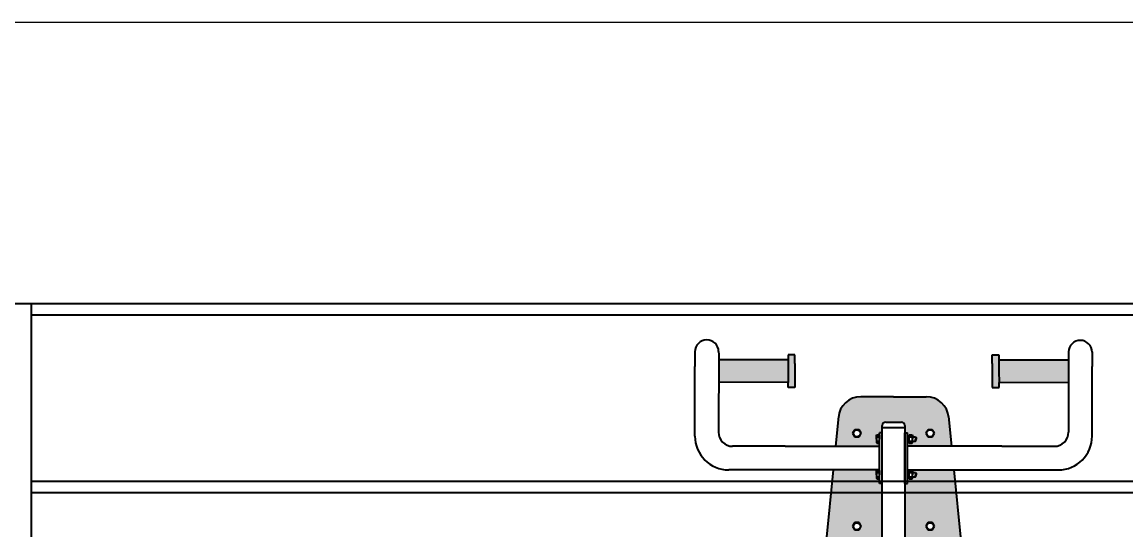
# Model space of a CAD drawing. Header units: millimetres. Extents: x -5849 to 4248, y -2516 to 1499.
# Drawn here: x 598 to 2558, y 598 to 1499 of the extents above; entities that cross this region are included whole.
import ezdxf

# ---------------------------------------------------------------- set-up
doc = ezdxf.new("R2010")
doc.units = ezdxf.units.MM
for name, color, linetype in [('DIKOM_ЗОНА', 80, 'Continuous'), ('DIKOM_ОБЪЕКТ', 7, 'Continuous'), ('DIKOM_РАЗМЕР_ОБЪЕКТА', 7, 'Continuous')]:
    doc.layers.add(name, color=color, linetype=linetype)
doc.styles.add('style1', font='arial.ttf', dxfattribs={"width": 0.8})
doc.dimstyles.new('1-50', dxfattribs={"dimtxt": 300, "dimasz": 200, "dimexe": 100, "dimexo": 0, "dimgap": 100, "dimtad": 1, "dimdec": 0, "dimtxsty": 'style1', "dimcen": 0, "dimclrd": 7, "dimclre": 7, "dimadec": 1, "dimazin": 2, "dimtfac": 1, "dimtdec": 0, "dimtmove": 0, "dimatfit": 3, "dimfxl": 0, "dimlwd": 25, "dimlwe": 18, "dimarcsym": 0})

# ---------------------------------------------------------------- blocks, each defined once
blk = doc.blocks.new('*D0')
at = {"layer": 'Defpoints', "color": 0, "transparency": 16777216}
for p in [(3046.6, 999.5), (-4798.3, -900.5), (3046.6, -900.5)]:
    blk.add_point(p, dxfattribs=at)
at = {"layer": 'DIKOM_РАЗМЕР_ОБЪЕКТА', "color": 7, "lineweight": 18, "transparency": 16777216}
for p, q in [((3046.6, 999.5), (-4898.3, 999.5)), ((3046.6, -900.5), (-4898.3, -900.5))]:
    blk.add_line(p, q, dxfattribs=at)
at = {"layer": 'DIKOM_РАЗМЕР_ОБЪЕКТА', "color": 7, "lineweight": 25, "transparency": 16777216}
blk.add_line((-4798.3, 799.5), (-4798.3, -700.5), dxfattribs=at)
at = {"layer": 'DIKOM_РАЗМЕР_ОБЪЕКТА', "color": 7, "transparency": 16777216}
for points in [[(-4831.6, 799.5), (-4765, 799.5), (-4798.3, 999.5)], [(-4831.6, -700.5), (-4765, -700.5), (-4798.3, -900.5)]]:
    blk.add_solid(points, dxfattribs=at)
at = {"layer": 'DIKOM_РАЗМЕР_ОБЪЕКТА', "color": 0, "transparency": 16777216, "insert": (-5051.5, 49.5), "char_height": 300, "attachment_point": 5, "rotation": 90, "style": 'style1'}
blk.add_mtext('1900', dxfattribs=at)

msp = doc.modelspace()

# ---------------------------------------------------------------- hatches: boundary and pattern name
at = {"layer": 'DIKOM_ОБЪЕКТ'}
h = msp.add_hatch(color=256, dxfattribs=at)
h.paths.add_polyline_path([(1834.9, 860), (1958.2, 859.7), (1958.2, 879.7), (1958.3, 899.7), (1835, 900)])
h.paths.add_polyline_path([(1970.2, 850.7), (1970.2, 866.2), (1970.3, 878.8), (1970.3, 893.2), (1970.4, 908.7), (1958.3, 908.7), (1958.3, 899.7), (1958.2, 879.7), (1958.2, 859.7), (1958.1, 850.7)])
h = msp.add_hatch(color=256, dxfattribs=at)
h.paths.add_polyline_path([(2455.7, 900), (2332.5, 899.7), (2332.5, 879.7), (2332.6, 859.7), (2455.8, 860)])
h.paths.add_polyline_path([(2320.4, 908.7), (2320.4, 893.2), (2320.5, 878.8), (2320.5, 866.2), (2320.5, 850.7), (2332.6, 850.7), (2332.6, 859.7), (2332.5, 879.7), (2332.5, 899.7), (2332.4, 908.7)])
h = msp.add_hatch(color=256, dxfattribs=at)
h.paths.add_polyline_path([(2060.4, 704.2), (2060.4, 546.6), (2060.4, 535.4), (2100.4, 535.4), (2100.4, 704.2)])
h.paths.add_polyline_path([(2084.1, 597.7), (2076.6, 597.7), (2072.8, 604.2), (2076.6, 610.7), (2084.1, 610.7), (2087.9, 604.2)])
h.paths.add_polyline_path([(2038.2, 704.2), (2025.7, 578.9), (2025.5, 570.9), (2027, 563.1), (2029.9, 555.7), (2034.3, 549), (2040, 543.3), (2046.6, 538.9), (2054, 535.9), (2055.7, 535.4), (2060.4, 535.4), (2060.4, 546.6), (2060.4, 704.2)])
h.paths.add_polyline_path([(2100.4, 704.2), (2100.4, 535.4), (2125.4, 535.4), (2125.4, 680.4), (2120.4, 680.4), (2120.4, 688.2), (2115.8, 688.2), (2115.1, 689.5), (2115.1, 695.7), (2115.1, 701.9), (2115.8, 703.2), (2120.4, 703.2), (2120.4, 704.2)])
h.paths.add_polyline_path([(2165.4, 680.4), (2165.4, 535.4), (2190.4, 535.4), (2190.4, 704.2), (2170.4, 704.2), (2170.4, 701.8), (2172.4, 701.8), (2172.4, 701.5), (2172.6, 701.9), (2172.8, 702.4), (2173.3, 703.2), (2178.2, 703.2), (2178.7, 702.4), (2178.9, 701.9), (2179.2, 701.5), (2179.2, 699.7), (2184.1, 699.7), (2185.4, 698.4), (2185.4, 695.7), (2185.4, 692.9), (2184.1, 691.7), (2179.2, 691.7), (2179.2, 689.8), (2178.9, 689.5), (2178.7, 689), (2178.2, 688.2), (2173.3, 688.2), (2172.8, 689), (2172.6, 689.5), (2172.4, 689.8), (2172.4, 689.6), (2170.4, 689.6), (2170.4, 680.4)])
h.paths.add_polyline_path([(2230.4, 546.6), (2230.4, 704.2), (2190.4, 704.2), (2190.4, 535.4), (2230.4, 535.4)])
h.paths.add_polyline_path([(2214.1, 597.7), (2206.6, 597.7), (2202.8, 604.2), (2206.6, 610.7), (2214.1, 610.7), (2217.9, 604.2)])
h.paths.add_polyline_path([(2235, 535.4), (2242.5, 538.1), (2249.3, 542.2), (2255.2, 547.6), (2259.9, 554.1), (2263.2, 561.4), (2265, 569.1), (2265.2, 577.1), (2265, 578.9), (2252.5, 704.2), (2230.4, 704.2), (2230.4, 546.6), (2230.4, 535.4)])
h.paths.add_polyline_path([(2060.4, 794.2), (2100.4, 794.2), (2100.4, 746.2), (2120.4, 746.2), (2120.4, 751.5), (2115.8, 751.5), (2115.1, 752.9), (2115.1, 759), (2115.1, 765.2), (2115.8, 766.5), (2120.4, 766.5), (2120.4, 770), (2125.4, 770), (2125.4, 783.1), (2126.1, 786), (2128.3, 788.2), (2131.2, 789.1), (2131.4, 789.1), (2159.4, 789.1), (2162.3, 788.3), (2164.5, 786.1), (2165.4, 783.2), (2165.4, 783.1), (2165.4, 770), (2170.4, 770), (2170.4, 765.1), (2172.4, 765.1), (2172.4, 764.9), (2172.6, 765.3), (2172.8, 765.7), (2173.3, 766.5), (2178.2, 766.5), (2178.7, 765.7), (2178.9, 765.3), (2179.2, 764.9), (2179.2, 763), (2184.1, 763), (2185.4, 761.8), (2185.4, 759), (2185.4, 756.3), (2184.1, 755), (2179.2, 755), (2179.2, 753.2), (2178.9, 752.8), (2178.7, 752.4), (2178.2, 751.5), (2173.3, 751.5), (2172.8, 752.4), (2172.6, 752.8), (2172.4, 753.2), (2172.4, 752.9), (2170.4, 752.9), (2170.4, 746.2), (2190.4, 746.2), (2190.4, 794.2), (2230.4, 794.2), (2230.4, 746.2), (2248.3, 746.2), (2243.1, 798.9), (2241.4, 806.7), (2238.1, 814), (2233.5, 820.5), (2227.6, 826), (2220.8, 830.2), (2213.3, 832.9), (2205.4, 834.2), (2203.4, 834.2), (2145.4, 834.2), (2087.3, 834.2), (2079.4, 833.4), (2071.8, 831), (2064.7, 827.2), (2058.6, 822.1), (2053.7, 815.8), (2050.1, 808.7), (2047.9, 801), (2047.6, 798.9), (2042.4, 746.2), (2060.4, 746.2)])
h.paths.add_polyline_path([(2060.4, 794.2), (2060.4, 746.2), (2100.4, 746.2), (2100.4, 794.2)])
h.paths.add_polyline_path([(2072.8, 769.2), (2076.6, 775.7), (2084.1, 775.7), (2087.9, 769.2), (2084.1, 762.7), (2076.6, 762.7)])
h.paths.add_polyline_path([(2190.4, 794.2), (2190.4, 746.2), (2230.4, 746.2), (2230.4, 794.2)])
h.paths.add_polyline_path([(2202.8, 769.2), (2206.6, 775.7), (2214.1, 775.7), (2217.9, 769.2), (2214.1, 762.7), (2206.6, 762.7)])

# ---------------------------------------------------------------- linework, layer by layer
at = {"layer": 'DIKOM_ЗОНА', "color": 3, "lineweight": 15}
msp.add_lwpolyline([(-4044.5, 1499.5), (3748.5, 1499.5, -0.414214), (4248.5, 999.5), (4248.5, -900.5, -0.414214), (3748.5, -1400.5), (-4044.5, -1400.5, -0.414214), (-4544.5, -900.5), (-4544.5, 999.5, -0.414214)], format="xyb", close=True, dxfattribs=at)
at = {"layer": 'DIKOM_ОБЪЕКТ'}
for p, q in [((-2551.5, 999.5), (3748.5, 999.5)), ((614.5, 999.5), (614.5, 159.5)), ((614.5, 979.5), (3622.5, 979.5)), ((1792.9, 914.1), (1792.9, 893.1)), ((1835, 909.2), (1834.7, 771.3)), ((1834.9, 914.5), (1835, 909.2)), ((1970.4, 908.7), (1958.3, 908.7)), ((1958.3, 908.7), (1958.3, 899.7)), ((1970.3, 893.2), (1970.4, 908.7)), ((2320.4, 893.2), (2320.4, 908.7)), ((2320.4, 908.7), (2332.4, 908.7)), ((2332.4, 908.7), (2332.5, 899.7)), ((2455.8, 913.7), (2455.7, 909.2)), ((2455.7, 909.2), (2456, 771.3)), ((2497.8, 914.1), (2497.8, 893.1)), ((1792.9, 893.1), (1792.9, 887.8)), ((1792.9, 764.2), (1792.9, 887.8)), ((1958.3, 899.7), (1835, 900)), ((1958.3, 899.7), (1958.2, 879.7)), ((1970.3, 893.2), (1970.3, 878.8)), ((2320.4, 893.2), (2320.5, 878.8)), ((2332.5, 899.7), (2455.7, 900)), ((2332.5, 899.7), (2332.5, 879.7)), ((2497.8, 893.1), (2497.8, 887.8)), ((2497.8, 764.2), (2497.8, 887.8)), ((1958.2, 879.7), (1958.2, 859.7)), ((1970.3, 878.8), (1970.2, 866.2)), ((1970.2, 866.2), (1970.2, 850.7)), ((2320.5, 878.8), (2320.5, 866.2)), ((2320.5, 866.2), (2320.5, 850.7)), ((2332.5, 879.7), (2332.6, 859.7)), ((1958.2, 859.7), (1834.9, 860)), ((1958.1, 850.7), (1958.2, 859.7)), ((1970.2, 850.7), (1958.1, 850.7)), ((2320.5, 850.7), (2332.6, 850.7)), ((2332.6, 859.7), (2455.8, 860)), ((2332.6, 850.7), (2332.6, 859.7)), ((2145.4, 834.2), (2087.3, 834.2)), ((2145.4, 834.2), (2203.4, 834.2)), ((2047.6, 798.9), (2042.4, 746.2)), ((2131.4, 789.1), (2159.4, 789.1)), ((2243.1, 798.9), (2248.3, 746.2)), ((2076.6, 775.7), (2072.8, 769.2)), ((2072.8, 769.2), (2076.6, 762.7)), ((2084.1, 775.7), (2076.6, 775.7)), ((2087.9, 769.2), (2084.1, 775.7)), ((2084.1, 762.7), (2087.9, 769.2)), ((2115.1, 765.2), (2115.8, 766.5)), ((2115.1, 759), (2115.1, 765.2)), ((2115.8, 766.5), (2120.4, 766.5)), ((2125.4, 770), (2120.4, 770)), ((2120.4, 680.4), (2120.4, 770)), ((2120.4, 766.5), (2120.4, 759)), ((2125.4, 223.1), (2125.4, 783.1)), ((2125.4, 779.4), (2165.4, 779.4)), ((2165.4, 783.1), (2165.4, 223.1)), ((2165.4, 770), (2170.4, 770)), ((2165.4, 680.4), (2165.4, 770)), ((2170.4, 680.4), (2170.4, 770)), ((2170.4, 759), (2170.4, 765.1)), ((2170.4, 765.1), (2172.4, 765.1)), ((2172.4, 764.9), (2173.3, 766.5)), ((2172.4, 765.1), (2172.4, 759)), ((2172.4, 759), (2172.4, 764.9)), ((2173.3, 766.5), (2178.2, 766.5)), ((2178.2, 766.5), (2179.2, 764.9)), ((2179.2, 764.9), (2179.2, 759)), ((2206.6, 775.7), (2202.8, 769.2)), ((2202.8, 769.2), (2206.6, 762.7)), ((2214.1, 775.7), (2206.6, 775.7)), ((2217.9, 769.2), (2214.1, 775.7)), ((2214.1, 762.7), (2217.9, 769.2)), ((1953, 746.2), (1859.7, 746.2)), ((1953, 746.2), (2120.4, 746.2)), ((2076.6, 762.7), (2084.1, 762.7)), ((2115.1, 759), (2115.1, 752.9)), ((2115.1, 752.9), (2115.8, 751.5)), ((2115.8, 762.8), (2120.4, 762.8)), ((2115.8, 755.3), (2120.4, 755.3)), ((2115.8, 751.5), (2120.4, 751.5)), ((2120.4, 751.5), (2120.4, 759)), ((2170.4, 759.4), (2172.4, 760.1)), ((2170.4, 759), (2170.4, 752.9)), ((2172.4, 758.7), (2170.4, 757.9)), ((2170.4, 752.9), (2172.4, 752.9)), ((2337.7, 746.2), (2170.4, 746.2)), ((2172.4, 752.9), (2172.4, 759)), ((2172.4, 759), (2172.4, 753.2)), ((2172.4, 753.2), (2173.3, 751.5)), ((2173.3, 762.8), (2178.2, 762.8)), ((2173.3, 755.3), (2178.2, 755.3)), ((2173.3, 751.5), (2178.2, 751.5)), ((2178.2, 751.5), (2179.2, 753.2)), ((2179.2, 763), (2184.1, 763)), ((2179.2, 753.2), (2179.2, 759)), ((2179.2, 755), (2184.1, 755)), ((2184.1, 763), (2185.4, 761.8)), ((2184.1, 763), (2184.1, 759)), ((2184.1, 755), (2184.1, 759)), ((2184.1, 755), (2185.4, 756.3)), ((2185.4, 761.8), (2185.4, 759)), ((2185.4, 756.3), (2185.4, 759)), ((2206.6, 762.7), (2214.1, 762.7)), ((2337.7, 746.2), (2431, 746.2)), ((1951.5, 704.2), (1852.9, 704.2)), ((2120.4, 704.2), (1951.5, 704.2)), ((2038.2, 704.2), (2025.7, 578.9)), ((2115.1, 701.9), (2115.8, 703.2)), ((2115.1, 695.7), (2115.1, 701.9)), ((2115.1, 695.7), (2115.1, 689.5)), ((2115.1, 689.5), (2115.8, 688.2)), ((2115.8, 703.2), (2120.4, 703.2)), ((2115.8, 699.4), (2120.4, 699.4)), ((2115.8, 691.9), (2120.4, 691.9)), ((2115.8, 688.2), (2120.4, 688.2)), ((2120.4, 703.2), (2120.4, 695.7)), ((2120.4, 688.2), (2120.4, 695.7)), ((2170.4, 704.2), (2339.2, 704.2)), ((2170.4, 695.7), (2170.4, 701.8)), ((2170.4, 701.8), (2172.4, 701.8)), ((2170.4, 696.1), (2172.4, 696.8)), ((2170.4, 695.7), (2170.4, 689.6)), ((2172.4, 695.3), (2170.4, 694.6)), ((2170.4, 689.6), (2172.4, 689.6)), ((2172.4, 701.5), (2173.3, 703.2)), ((2172.4, 701.8), (2172.4, 695.7)), ((2172.4, 695.7), (2172.4, 701.5)), ((2172.4, 689.6), (2172.4, 695.7)), ((2172.4, 695.7), (2172.4, 689.8)), ((2172.4, 689.8), (2173.3, 688.2)), ((2173.3, 703.2), (2178.2, 703.2)), ((2173.3, 699.4), (2178.2, 699.4)), ((2173.3, 691.9), (2178.2, 691.9)), ((2173.3, 688.2), (2178.2, 688.2)), ((2178.2, 703.2), (2179.2, 701.5)), ((2178.2, 688.2), (2179.2, 689.8)), ((2179.2, 701.5), (2179.2, 695.7)), ((2179.2, 699.7), (2184.1, 699.7)), ((2179.2, 689.8), (2179.2, 695.7)), ((2179.2, 691.7), (2184.1, 691.7)), ((2184.1, 699.7), (2185.4, 698.4)), ((2184.1, 699.7), (2184.1, 695.7)), ((2184.1, 691.7), (2184.1, 695.7)), ((2184.1, 691.7), (2185.4, 692.9)), ((2185.4, 698.4), (2185.4, 695.7)), ((2185.4, 692.9), (2185.4, 695.7)), ((2252.5, 704.2), (2265, 578.9)), ((2339.2, 704.2), (2437.8, 704.2)), ((3622.5, 683.5), (614.5, 683.5)), ((2125.4, 680.4), (2120.4, 680.4)), ((2165.4, 680.4), (2170.4, 680.4)), ((3622.5, 663.5), (614.5, 663.5)), ((2076.6, 610.7), (2072.8, 604.2)), ((2084.1, 610.7), (2076.6, 610.7)), ((2087.9, 604.2), (2084.1, 610.7)), ((2206.6, 610.7), (2202.8, 604.2)), ((2214.1, 610.7), (2206.6, 610.7)), ((2217.9, 604.2), (2214.1, 610.7)), ((2072.8, 604.2), (2076.6, 597.7)), ((2076.6, 597.7), (2084.1, 597.7)), ((2084.1, 597.7), (2087.9, 604.2)), ((2202.8, 604.2), (2206.6, 597.7)), ((2206.6, 597.7), (2214.1, 597.7)), ((2214.1, 597.7), (2217.9, 604.2))]:
    msp.add_line(p, q, dxfattribs=at)
for centre in [(2080.4, 769.2), (2210.4, 769.2), (2080.4, 604.2), (2210.4, 604.2)]:
    msp.add_circle(centre, 6.18, dxfattribs=at)
for centre, radius, start, end in [((1813.9, 914.1), 21, 1.0947, 180), ((2476.8, 913.3), 21, 0, 178.9053), ((2087.3, 794.2), 40, 90, 175.3651), ((2203.4, 794.2), 40, 4.6349, 90), ((2131.4, 783.1), 6, 90, 180), ((2087.3, 794.2), 40, 349.1931, 349.2898), ((2159.4, 783.1), 6, 0, 90), ((2203.4, 794.2), 40, 190.7102, 190.8069), ((1852.9, 764.2), 60, 180, 270), ((1859.7, 771.2), 25, 179.8817, 270), ((2117.7, 764.6), 2.64, 150.9367, 223.2461), ((2087.3, 794.2), 40, 314.2451, 316.234), ((2174.4, 764.5), 2.04, 142.6066, 235.9525), ((2177.1, 764.5), 2.04, 304.0475, 37.3934), ((2431, 771.2), 25, 270, 0.1183), ((2437.8, 764.2), 60, 270, 0), ((2124.6, 759), 9.55, 156.8627, 180), ((2124.6, 759), 9.55, 180, 203.1373), ((2117.7, 753.5), 2.64, 136.7539, 209.0633), ((2180.2, 759), 7.84, 151.4211, 180), ((2180.2, 759), 7.84, 180, 208.5789), ((2174.4, 753.6), 2.04, 124.0475, 217.3934), ((2171.3, 759), 7.84, 0, 28.5789), ((2171.3, 759), 7.84, 331.4211, 0), ((2177.1, 753.6), 2.04, 322.6066, 55.9525), ((2203.4, 794.2), 40, 232.7529, 232.7753), ((2117.7, 701.3), 2.64, 150.9367, 223.2461), ((2124.6, 695.7), 9.55, 156.8627, 180), ((2124.6, 695.7), 9.55, 180, 203.1373), ((2117.7, 690.1), 2.64, 136.7539, 209.0633), ((2174.4, 701.1), 2.04, 142.6066, 235.9525), ((2180.2, 695.7), 7.84, 151.4211, 180), ((2180.2, 695.7), 7.84, 180, 208.5789), ((2174.4, 690.3), 2.04, 124.0475, 217.3934), ((2177.1, 701.1), 2.04, 304.0475, 37.3934), ((2171.3, 695.7), 7.84, 0, 28.5789), ((2171.3, 695.7), 7.84, 331.4211, 0), ((2177.1, 690.3), 2.04, 322.6066, 55.9525)]:
    msp.add_arc(centre, radius, start, end, dxfattribs=at)

# ---------------------------------------------------------------- dimensions: what is measured, and where the dimension line sits
at = {"layer": 'DIKOM_РАЗМЕР_ОБЪЕКТА'}
dim = msp.add_linear_dim(base=(-4798.3, -900.5), p1=(3046.6, 999.5), p2=(3046.6, -900.5), angle=90, dimstyle='1-50', dxfattribs=at)
dim.commit()
dim.dimension.update_dxf_attribs({"geometry": '*D0', "text_midpoint": (-4798.3, 49.5), "dimtype": 160})

doc.saveas('drawing.dxf')
